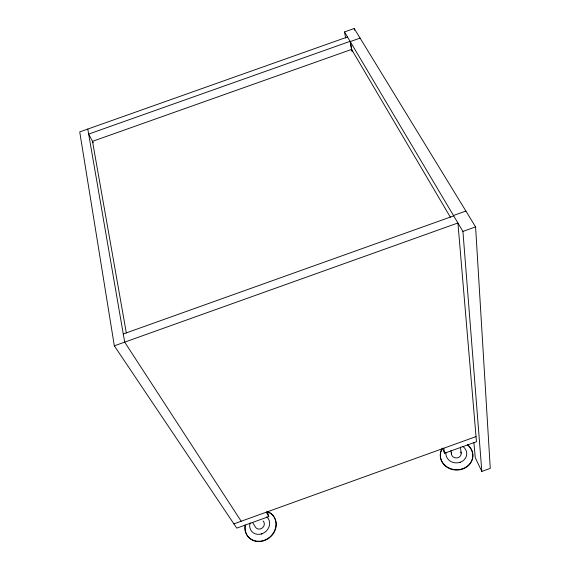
<?xml version="1.0" encoding="UTF-8"?>
<svg xmlns="http://www.w3.org/2000/svg" width="570" height="570" viewBox="0 0 570 570"><rect width="100%" height="100%" fill="white"/><g stroke="black" fill="none" stroke-linecap="round" stroke-linejoin="round"><path stroke-width="0.85" d="M459.641 462.569L460.311 462.227M261.373 534.076L262.065 533.727M473.905 442.705L475.259 457.739L481.835 471.426L490.264 468.383L475.594 226.896L354.212 28.5L344.508 31.941L345.669 38.047M233.892 523.866L476.021 436.606M267.416 511.497L268.805 516.577L236.757 528.126L114.328 345.833L79.736 131.919L347.493 36.972M442.413 448.426L444.586 453.214L476.456 441.722L457.917 222.984L114.328 345.833M453.464 215.496L465.897 211.05M123.27 333.984L453.699 215.88M481.835 471.426L462.926 231.427L475.594 226.896M360.09 38.097L350.237 41.596L352.125 51.699M241.181 521.244L124.68 342.128L87.794 129.062M252.702 522.661L255.467 527.086A4.923 4.361 -40.7 0 0 261.245 528.597A4.923 4.361 -40.7 0 0 264.202 522.939L263.775 521.871A4.923 4.361 -40.7 0 0 263.069 520.98M344.508 31.941L462.926 231.427M450.378 217.206L351.597 49.419L92.504 141.339L126.341 333.037M266.268 512.202L268.805 516.577M93.259 142.771L88.663 134.071L350.094 41.346L351.726 50.082M354.212 28.5L354.533 30.253M443.83 448.205L444.586 453.214M450.948 450.557L451.426 454.005M460.453 447.094L461.166 453.143M266.938 511.354A16.352 14.499 -40.9 0 1 275.118 529.423A16.352 14.499 -40.9 0 1 256.358 541.108A16.352 14.499 -40.9 0 1 245.143 524.927M268.548 512.231A16.345 14.492 -40.9 0 1 275.004 530.492A16.345 14.492 -40.9 0 1 256.557 541.407A16.345 14.492 -40.9 0 1 245.214 526.039M266.788 516.89A10.495 9.291 -40.7 0 1 267.75 529.316A10.495 9.291 -40.7 0 1 255.239 533.826A10.495 9.291 -40.7 0 1 250.052 522.925M460.859 452.039A4.895 4.346 1.6 0 1 458.636 457.418A4.895 4.346 1.6 0 1 452.324 456.107L451.718 455.109A4.895 4.346 1.6 0 1 451.461 452.872M467.635 444.728A16.281 14.457 1.7 0 1 469.338 464.286A16.281 14.457 1.7 0 1 447.543 467.229A16.281 14.457 1.7 0 1 442.32 448.148M467.671 445.092A16.266 14.45 1.8 0 1 469.88 464.044A16.266 14.45 1.8 0 1 449.039 468.355A16.266 14.45 1.8 0 1 441.322 450.542M462.626 446.296A10.445 9.263 1.6 0 1 465.59 457.966A10.445 9.263 1.6 0 1 453.143 462.448A10.445 9.263 1.6 0 1 445.975 452.302"/></g></svg>
